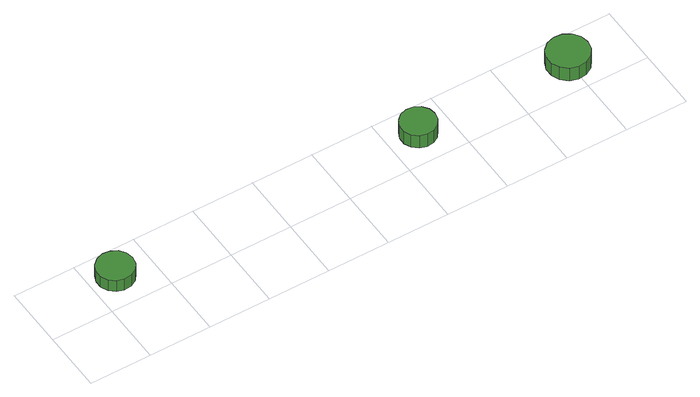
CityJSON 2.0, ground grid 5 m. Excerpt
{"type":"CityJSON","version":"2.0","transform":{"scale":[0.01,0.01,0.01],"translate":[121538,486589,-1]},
"CityObjects":{
"tree1":{"type":"SolitaryVegetationObject","attributes":{"function":"something"},"geometry":[{"type":"MultiSurface","lod":"1","boundaries":[[[0,1,2,3,4,5,6,7,8,9,10,11,12,13,14]],[[15,16,17,18,19,20,21,22,23,24,25,26,27,28,29]],[[0,29,28,1]],[[1,28,27,2]],[[2,27,26,3]],[[3,26,25,4]],[[4,25,24,5]],[[5,24,23,6]],[[6,23,22,7]],[[7,22,21,8]],[[8,21,20,9]],[[9,20,19,10]],[[10,19,18,11]],[[11,18,17,12]],[[12,17,16,13]],[[13,16,15,14]],[[14,15,29,0]]]}]},
"tree2":{"type":"SolitaryVegetationObject","attributes":{"function":"something"},"geometry":[{"type":"MultiSurface","lod":"1","boundaries":[[[30,31,32,33,34,35,36,37,38,39,40,41,42,43,44]],[[45,46,47,48,49,50,51,52,53,54,55,56,57,58,59]],[[30,59,58,31]],[[31,58,57,32]],[[32,57,56,33]],[[33,56,55,34]],[[34,55,54,35]],[[35,54,53,36]],[[36,53,52,37]],[[37,52,51,38]],[[38,51,50,39]],[[39,50,49,40]],[[40,49,48,41]],[[41,48,47,42]],[[42,47,46,43]],[[43,46,45,44]],[[44,45,59,30]]]}]},
"tree3":{"type":"SolitaryVegetationObject","attributes":{"function":"something"},"geometry":[{"type":"MultiSurface","lod":"1","boundaries":[[[60,61,62,63,64,65,66,67,68,69,70,71,72,73,74]],[[75,76,77,78,79,80,81,82,83,84,85,86,87,88,89]],[[60,89,88,61]],[[61,88,87,62]],[[62,87,86,63]],[[63,86,85,64]],[[64,85,84,65]],[[65,84,83,66]],[[66,83,82,67]],[[67,82,81,68]],[[68,81,80,69]],[[69,80,79,70]],[[70,79,78,71]],[[71,78,77,72]],[[72,77,76,73]],[[73,76,75,74]],[[74,75,89,60]]]}]}
},
"vertices":[
[347,270,196],[335,330,196],[299,379,196],[246,409,196],[186,416,196],[128,397,196],[83,356,196],[59,301,196],[59,240,196],[83,185,196],[128,144,196],[186,125,196],[246,132,196],[299,162,196],[335,211,196],[335,211,82],[299,162,82],[246,132,82],[186,125,82],[128,144,82],[83,185,82],[59,240,82],[59,301,82],[83,356,82],[128,397,82],[186,416,82],[246,409,82],[299,379,82],[335,330,82],[347,270,82],
[2883,264,214],[2871,322,214],[2836,369,214],[2786,399,214],[2727,405,214],[2671,387,214],[2628,347,214],[2604,294,214],[2604,235,214],[2628,181,214],[2671,142,214],[2727,124,214],[2786,130,214],[2836,159,214],[2871,207,214],[2871,207,85],[2836,159,85],[2786,130,85],[2727,124,85],[2671,142,85],[2628,181,85],[2604,235,85],[2604,294,85],[2628,347,85],[2671,387,85],[2727,405,85],[2786,399,85],[2836,369,85],[2871,322,85],[2883,264,85],
[4162,256,215],[4148,324,215],[4107,380,215],[4047,415,215],[3978,422,215],[3912,401,215],[3860,354,215],[3832,291,215],[3832,221,215],[3860,158,215],[3912,111,215],[3978,90,215],[4047,97,215],[4107,132,215],[4148,188,215],[4148,188,86],[4107,132,86],[4047,97,86],[3978,90,86],[3912,111,86],[3860,158,86],[3832,221,86],[3832,291,86],[3860,354,86],[3912,401,86],[3978,422,86],[4047,415,86],[4107,380,86],[4148,324,86],[4162,256,86]
]}
